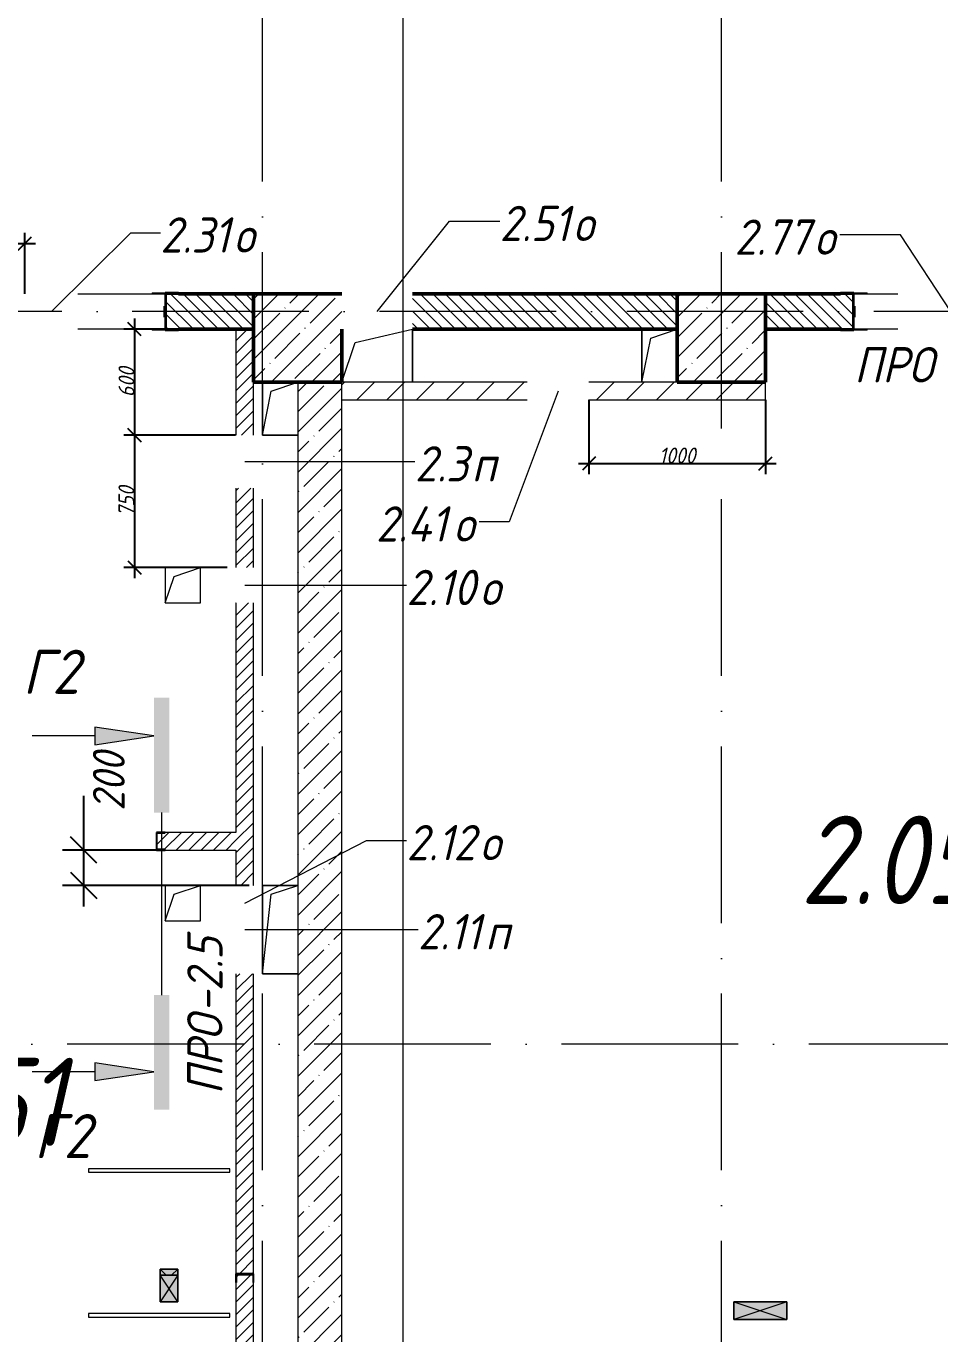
# Model space of a CAD drawing. Header units: millimetres. Extents: x -537608 to 253996, y -217170 to 186033.
# Drawn here: x -171536 to -166360, y -56547 to -49141 of the extents above; entities that cross this region are included whole.
import ezdxf

# ---------------------------------------------------------------- set-up
doc = ezdxf.new("R2010")
doc.units = ezdxf.units.MM
doc.linetypes.add('200_ШТРИХ_ш1п0_6_', pattern=[160, 100, -60])
doc.linetypes.add('50_200_ШТРИХ_1Т_ш5_п1_п1_', pattern=[1400, 1000, -200, 0, -200])
for name, color, linetype, lineweight in [('A-____-____-DIMS', 7, 'Continuous', 9), ('A-____-NOTE-TEXT', 7, 'Continuous', 9), ('A-____-NOTE-TEXT-1', 7, 'Continuous', 5), ('A-DETL-GENF-OTLN', 7, 'Continuous', 9), ('A-FLOR-____-OTLN', 7, 'Continuous', 9), ('A-GENM-____-IDEN', 7, 'Continuous', 9), ('A-GENM-____-MCUT', 7, 'Continuous', 25), ('A-GENM-____-OTLN', 7, 'Continuous', 9), ('A-GENM-____-OTLN-1', 7, 'Continuous', 25), ('A-GLAZ-____-IDEN', 7, 'Continuous', 9), ('A-GLAZ-____-OTLN', 7, 'Continuous', 9), ('A-WALL-____-MCUT-1', 7, 'Continuous', 9), ('A-WALL-____-MCUT-2', 7, 'Continuous', 50), ('A-WALL-____-PATT-1', 7, 'Continuous', 9), ('A-WALL-FNSH-MCUT-1', 7, 'Continuous', 9), ('I-WALL-____-OTLN', 7, 'Continuous', 9), ('S-COLS-____-MCUT', 7, 'Continuous', 50), ('S-COLS-____-OTLN', 7, 'Continuous', 9), ('S-GRID-____-OTLN-1', 7, '50_200_ШТРИХ_1Т_ш5_п1_п1_', 9), ('Марки помещений', 7, 'Continuous', 9)]:
    doc.layers.add(name, color=color, linetype=linetype, lineweight=lineweight)
for name, color, linetype, lineweight, true_color in [('A-DETL-GENF-OTLN-4', 9, '200_ШТРИХ_ш1п0_6_', 9, 0x808080), ('A-DETL-GENF-OTLN-5', 7, 'Continuous', 5, 0xc0c0c0), ('G-____-____-SYMB-1', 9, 'Continuous', 9, 0x808080)]:
    doc.layers.add(name, color=color, linetype=linetype, lineweight=lineweight, true_color=true_color)
doc.styles.add('ISOCPEUR_I', font='isocpeui.ttf', dxfattribs={"height": 300})
doc.styles.add('ISOCPEUR_I_10', font='isocpeui.ttf', dxfattribs={"width": 0.9, "height": 180})
doc.styles.add('ISOCPEUR_I_3', font='isocpeui.ttf', dxfattribs={"width": 0.85, "height": 2.2})
doc.styles.add('ISOCPEUR_I_7', font='isocpeui.ttf', dxfattribs={"width": 0.9, "height": 90})
doc.styles.add('ISOCPEUR_I_9', font='isocpeui.ttf', dxfattribs={"width": 0.9, "height": 250})
doc.dimstyles.new('ISO-1_8_0_9К_СРЕДНИЙ_Кладочные_2', dxfattribs={"dimscale": 304.8, "dimtxt": 89.638306, "dimasz": 0.246063, "dimexe": 0.19685, "dimexo": 0, "dimgap": 0, "dimtad": 1, "dimdec": 3, "dimrnd": 0.001, "dimdsep": 46, "dimtxsty": 'ISOCPEUR_I_7', "dimblk1": 'OBLIQUE', "dimblk2": 'OBLIQUE', "dimsah": 1, "dimcen": 0.09, "dimdle": 0.19685, "dimazin": 0, "dimtfac": 1, "dimtdec": 4, "dimtix": 1, "dimtmove": 1, "dimatfit": 3, "dimfxl": 1, "dimtvp": 1, "dimtolj": 1, "dimtzin": 0, "dimarcsym": 2})
doc.dimstyles.new('ISO-1_8_0_9К_СРЕДНИЙ_Кладочные_3', dxfattribs={"dimscale": 304.8, "dimtxt": 179.276612, "dimasz": 0.492126, "dimexe": 0.393701, "dimexo": 0, "dimgap": 0, "dimtad": 1, "dimdec": 3, "dimrnd": 0.001, "dimdsep": 46, "dimtxsty": 'ISOCPEUR_I_10', "dimblk1": 'OBLIQUE', "dimblk2": 'OBLIQUE', "dimsah": 1, "dimcen": 0.09, "dimdle": 0.393701, "dimazin": 0, "dimtfac": 1, "dimtdec": 4, "dimtix": 1, "dimtmove": 0, "dimatfit": 3, "dimfxl": 1, "dimtvp": 1, "dimtolj": 1, "dimtzin": 0, "dimarcsym": 2})
pattern_1 = [(135, (-184647.673, -56738.29), (-35.35534, -35.35534), [])]
pattern_2 = [(45, (-184647.673, -56738.29), (-35.35534, 35.35534), [])]

# ---------------------------------------------------------------- blocks, each defined once
blk = doc.blocks.new('BSC_Колонна _Прямоугольная - 500х500-V63-АР1_План отверстий 2 этажа в осях 1-64_А-ГГ')
at = {"layer": 'S-COLS-____-OTLN'}
h = blk.add_hatch(dxfattribs=at)
h.set_pattern_fill('FP_92', color=256, style=0, pattern_type=2)
h.set_pattern_definition([(45, (-14650, -5831.04), (-114.0493, 114.0493), []), (45, (-14535.95, -5831.04), (-114.0493, 114.0493), [201.612, -40.322, 3.353, -36.97])])
h.paths.add_polyline_path([(-250, -250), (250, -250), (250, 250), (-250, 250), (-250, 50)], flags=0)
at = {"layer": 'S-COLS-____-MCUT'}
for p, q in [((250, 250), (-250, 250)), ((-250, 250), (-250, -250)), ((250, -250), (250, 50)), ((-250, -250), (250, -250))]:
    blk.add_line(p, q, dxfattribs=at)
blk = doc.blocks.new('BSC_Колонна _Прямоугольная - 500х500-V129-АР1_План отверстий 2 этажа в осях 1-64_А-ГГ')
at = {"layer": 'S-COLS-____-OTLN'}
h = blk.add_hatch(dxfattribs=at)
h.set_pattern_fill('FP_159', color=256, style=0, pattern_type=2)
h.set_pattern_definition([(45, (-17050, -5831.04), (-114.0493, 114.0493), []), (45, (-16935.95, -5831.04), (-114.0493, 114.0493), [201.612, -40.322, 3.353, -36.97])])
h.paths.add_polyline_path([(-250, -250), (250, -250), (250, 250), (-250, 250)], flags=0)
at = {"layer": 'S-COLS-____-MCUT'}
for p, q in [((250, 250), (-250, 250)), ((-250, 250), (-250, -250)), ((250, -250), (250, 250)), ((-250, -250), (250, -250))]:
    blk.add_line(p, q, dxfattribs=at)
blk = doc.blocks.new('154_Стойка_СКБ_Уголок - СМ-2180_200-28268025-АР1_План отверстий 2 этажа в осях 1-64_А-ГГ')
at = {"layer": 'A-GENM-____-MCUT'}
for p, q in [((125, 156), (125, 81)), ((200, 156), (125, 156)), ((131, 81), (131, 150)), ((131, 150), (200, 150)), ((200, 150), (200, 156)), ((125, 81), (131, 81)), ((131, 19), (125, 19)), ((125, 19), (125, -56)), ((131, -50), (131, 19)), ((125, -56), (200, -56)), ((200, -50), (131, -50)), ((200, -56), (200, -50))]:
    blk.add_line(p, q, dxfattribs=at)
blk = doc.blocks.new('Стойка_Влож_Уголок_Опорный - Уголок-28213941-АР1_План отверстий 2 этажа в осях 1-64_А-ГГ')
at = {"layer": 'A-GENM-____-OTLN'}
for p, q in [((-212, -6), (-212, 0)), ((0, 0), (0, -6)), ((-212, -75), (-212, -6)), ((-212, -6), (-206, -6)), ((-6, -6), (0, -6)), ((0, -6), (0, -75)), ((-212, -75), (-206, -75)), ((-6, -75), (0, -75))]:
    blk.add_line(p, q, dxfattribs=at)
blk = doc.blocks.new('154_Фахверк_СКБ_Швеллер - Тип_100_3960-28331862-АР1_План отверстий 2 этажа в осях 1-64_А-ГГ')
at = {"layer": 'A-GENM-____-MCUT'}
for p, q in [((175, 50), (125, 50)), ((125, 50), (125, -50)), ((128, 47), (175, 47)), ((128, -47), (128, 47)), ((175, 47), (175, 50)), ((125, -50), (175, -50)), ((175, -47), (128, -47)), ((175, -50), (175, -47))]:
    blk.add_line(p, q, dxfattribs=at)
blk = doc.blocks.new('AR_Отверстие прямоугольное _в плите_ - AR_Отверстие прямоугольное _в плите_-30459207-АР1_План отверстий 2 этажа в осях 1-64_А-ГГ')
at = {"layer": 'A-GENM-____-OTLN'}
for p, q in [((100, 100), (-100, 100)), ((-100, 100), (-100, -100)), ((-50, 50), (100, 100)), ((100, -100), (100, 100)), ((-100, -100), (-50, 50)), ((-100, -100), (100, -100))]:
    blk.add_line(p, q, dxfattribs=at)
blk = doc.blocks.new('AR_Отверстие прямоугольное _в плите_ - AR_Отверстие прямоугольное _в плите_-V152-АР1_План отверстий 2 этажа в осях 1-64_А-ГГ')
at = {"layer": 'A-GENM-____-OTLN'}
for p, q in [((100, 250), (-100, 250)), ((-100, 250), (-100, -250)), ((-50, 200), (100, 250)), ((-100, -250), (-50, 200)), ((-100, -250), (100, -250))]:
    blk.add_line(p, q, dxfattribs=at)
blk = doc.blocks.new('AR_Отверстие прямоугольное _в плите_ - AR_Отверстие прямоугольное _в плите_-30512088-АР1_План отверстий 2 этажа в осях 1-64_А-ГГ')
at = {"layer": 'A-GENM-____-OTLN'}
for p, q in [((-100, 150), (-100, -150)), ((-50, 100), (100, 150)), ((-100, -150), (-50, 100)), ((-100, -150), (100, -150))]:
    blk.add_line(p, q, dxfattribs=at)
blk = doc.blocks.new('AR_Отверстие прямоугольное _в плите_ - AR_Отверстие прямоугольное _в плите_-V181-АР1_План отверстий 2 этажа в осях 1-64_А-ГГ')
at = {"layer": 'A-GENM-____-OTLN'}
for p, q in [((-125, 75), (200, 150)), ((200, -150), (200, 150)), ((-200, -150), (-125, 75))]:
    blk.add_line(p, q, dxfattribs=at)
blk = doc.blocks.new('AR_Отверстие прямоугольное _в плите_ - AR_Отверстие прямоугольное _в плите_-V178-АР1_План отверстий 2 этажа в осях 1-64_А-ГГ')
at = {"layer": 'A-GENM-____-OTLN'}
for p, q in [((-100, 150), (-100, -150)), ((-50, 100), (100, 150)), ((-100, -150), (-50, 100))]:
    blk.add_line(p, q, dxfattribs=at)
blk = doc.blocks.new('AR_Отверстие прямоугольное _в стене__БезПР - AR_Отверстие прямоугольное _в стене__БезПР-36788821-АР1_План отверстий 2 этажа в осях 1-64_А-ГГ')
at = {"layer": 'A-GLAZ-____-OTLN'}
blk.add_hatch(color=256, dxfattribs=at).paths.add_polyline_path([(-15, -50), (-15, 50), (-50, 50), (-50, -50)], flags=0)
at = {"layer": 'A-DETL-GENF-OTLN'}
for p, q in [((-50, -50), (-50, 50)), ((-50, 50), (-15, 50)), ((-50, 50), (-15, 15)), ((-15, 50), (-50, 50)), ((-50, 50), (-50, -50)), ((-15, -15), (-50, -50)), ((-15, -50), (-50, -50)), ((-50, -50), (-15, -50))]:
    blk.add_line(p, q, dxfattribs=at)
blk = doc.blocks.new('AR_Отверстие прямоугольное _в стене__БезПР - AR_Отверстие прямоугольное _в стене__БезПР-36788904-АР1_План отверстий 2 этажа в осях 1-64_А-ГГ')
at = {"layer": 'A-GLAZ-____-OTLN'}
blk.add_hatch(color=256, dxfattribs=at).paths.add_polyline_path([(150, -50), (150, 50), (-150, 50), (-150, -50)], flags=0)
at = {"layer": 'A-DETL-GENF-OTLN'}
for p, q in [((-150, -50), (-150, 50)), ((-150, 50), (150, 50)), ((150, 50), (-150, -50)), ((-150, 50), (150, -50)), ((150, 50), (-150, 50)), ((-150, 50), (-150, -50)), ((150, 50), (150, -50)), ((150, -50), (150, 50)), ((150, -50), (-150, -50)), ((-150, -50), (150, -50))]:
    blk.add_line(p, q, dxfattribs=at)
at = {"layer": 'A-GLAZ-____-OTLN'}
blk.add_line((150, 50), (-150, 50), dxfattribs=at)
blk = doc.blocks.new('AR_Отверстие прямоугольное _в стене__БезПР - AR_Отверстие прямоугольное _в стене__БезПР-36789562-АР1_План отверстий 2 этажа в осях 1-64_А-ГГ')
at = {"layer": 'A-GLAZ-____-OTLN'}
blk.add_hatch(color=256, dxfattribs=at).paths.add_polyline_path([(75, -50), (75, 50), (-75, 50), (-75, -50)], flags=0)
at = {"layer": 'A-DETL-GENF-OTLN'}
for p, q in [((-75, -50), (-75, 50)), ((-75, 50), (75, 50)), ((75, 50), (-75, -50)), ((-75, 50), (75, -50)), ((75, 50), (-75, 50)), ((-75, 50), (-75, -50)), ((75, 50), (75, -50)), ((75, -50), (75, 50)), ((75, -50), (-75, -50)), ((-75, -50), (75, -50))]:
    blk.add_line(p, q, dxfattribs=at)
blk = doc.blocks.new('DET_L_Имитация разреза_ISO2-5 - Влево-29864020-АР1_План отверстий 2 этажа в осях 1-64_А-ГГ')
at = {"layer": 'A-DETL-GENF-OTLN-5'}
blk.add_line((143.1, 0), (1176.9, 0), dxfattribs=at)
blk = doc.blocks.new('_Oblique')
at = {"color": 0, "linetype": 'ByBlock', "lineweight": -2}
blk.add_line((-0.5, -0.5), (0.5, 0.5), dxfattribs=at)
blk = doc.blocks.new('*D2380')
at = {"layer": 'A-____-____-DIMS', "color": 0, "lineweight": -2, "transparency": 16777216}
for p, q in [((-170922.3, -50797.2), (-170922.3, -51517.2)), ((-170347.7, -50857.2), (-170982.3, -50857.2)), ((-170350.7, -51457.2), (-170982.3, -51457.2))]:
    blk.add_line(p, q, dxfattribs=at)
at = {"layer": 'Defpoints', "color": 0, "transparency": 16777216}
for p in [(-170347.7, -50857.2), (-170922.3, -51457.2), (-170350.7, -51457.2)]:
    blk.add_point(p, dxfattribs=at)
at = {"layer": 'A-____-____-DIMS', "color": 0, "lineweight": -2, "transparency": 16777216, "xscale": 75, "yscale": 75, "zscale": 75}
for p, rotation in [((-170922.3, -50857.2), 90), ((-170922.3, -51457.2), 270)]:
    blk.add_blockref('_Oblique', p, dxfattribs=dict(at, rotation=rotation))
at = {"layer": 'A-____-____-DIMS', "color": 0, "transparency": 16777216, "insert": (-170967.3, -51157.2), "char_height": 90, "width": 409.578, "attachment_point": 5, "rotation": 90, "style": 'ISOCPEUR_I_7'}
blk.add_mtext('\\A1;600', dxfattribs=at)
blk = doc.blocks.new('*D2381')
at = {"layer": 'A-____-____-DIMS', "color": 0, "lineweight": -2, "transparency": 16777216}
for p, q in [((-170922.3, -51397.2), (-170922.3, -52267.2)), ((-170350.7, -51457.2), (-170982.3, -51457.2)), ((-170397.7, -52207.2), (-170982.3, -52207.2))]:
    blk.add_line(p, q, dxfattribs=at)
at = {"layer": 'Defpoints', "color": 0, "transparency": 16777216}
for p in [(-170350.7, -51457.2), (-170922.3, -52207.2), (-170397.7, -52207.2)]:
    blk.add_point(p, dxfattribs=at)
at = {"layer": 'A-____-____-DIMS', "color": 0, "lineweight": -2, "transparency": 16777216, "xscale": 75, "yscale": 75, "zscale": 75}
for p, rotation in [((-170922.3, -51457.2), 90), ((-170922.3, -52207.2), 270)]:
    blk.add_blockref('_Oblique', p, dxfattribs=dict(at, rotation=rotation))
at = {"layer": 'A-____-____-DIMS', "color": 0, "transparency": 16777216, "insert": (-170967.9, -51832.2), "char_height": 90, "width": 409.578, "attachment_point": 5, "rotation": 90, "style": 'ISOCPEUR_I_7'}
blk.add_mtext('\\A1;750', dxfattribs=at)
blk = doc.blocks.new('*D2386')
at = {"layer": 'A-____-____-DIMS', "color": 0, "lineweight": -2, "transparency": 16777216}
for p, q in [((-171209.5, -53807.2), (-171209.5, -53500.4)), ((-170797.7, -53807.2), (-171329.5, -53807.2)), ((-171209.5, -54127.2), (-171209.5, -53807.2)), ((-170273, -54007.2), (-171329.5, -54007.2))]:
    blk.add_line(p, q, dxfattribs=at)
at = {"layer": 'Defpoints', "color": 0, "transparency": 16777216}
for p in [(-171209.5, -53807.2), (-170797.7, -53807.2), (-170273, -54007.2)]:
    blk.add_point(p, dxfattribs=at)
at = {"layer": 'A-____-____-DIMS', "color": 0, "lineweight": -2, "transparency": 16777216, "xscale": 150, "yscale": 150, "zscale": 150}
for p, rotation in [((-171209.5, -53807.2), 90), ((-171209.5, -54007.2), 270)]:
    blk.add_blockref('_Oblique', p, dxfattribs=dict(at, rotation=rotation))
at = {"layer": 'A-____-____-DIMS', "color": 0, "transparency": 16777216, "insert": (-171157.4, -53585.2), "char_height": 180, "width": 409.578, "attachment_point": 1, "rotation": 90, "line_spacing_factor": 1.149209, "style": 'ISOCPEUR_I_10'}
blk.add_mtext('\\A1;200', dxfattribs=at)
blk = doc.blocks.new('*D2450')
at = {"layer": 'A-____-____-DIMS', "color": 0, "lineweight": -2, "transparency": 16777216}
for p, q in [((-168347.7, -51257.2), (-168347.7, -51677.5)), ((-167347.7, -51257.2), (-167347.7, -51677.5)), ((-168407.7, -51617.5), (-167287.7, -51617.5))]:
    blk.add_line(p, q, dxfattribs=at)
at = {"layer": 'Defpoints', "color": 0, "transparency": 16777216}
for p in [(-168347.7, -51257.2), (-167347.7, -51257.2), (-167347.7, -51617.5)]:
    blk.add_point(p, dxfattribs=at)
at = {"layer": 'A-____-____-DIMS', "color": 0, "lineweight": -2, "transparency": 16777216, "xscale": 75, "yscale": 75, "zscale": 75, "rotation": 180}
blk.add_blockref('_Oblique', (-168347.7, -51617.5), dxfattribs=at)
at = {"layer": 'A-____-____-DIMS', "color": 0, "lineweight": -2, "transparency": 16777216, "xscale": 75, "yscale": 75, "zscale": 75}
blk.add_blockref('_Oblique', (-167347.7, -51617.5), dxfattribs=at)
at = {"layer": 'A-____-____-DIMS', "color": 0, "transparency": 16777216, "insert": (-167847.7, -51572.5), "char_height": 90, "width": 504.733, "attachment_point": 5, "style": 'ISOCPEUR_I_7'}
blk.add_mtext('\\A1;1000', dxfattribs=at)
blk = doc.blocks.new('*D2452')
at = {"layer": 'A-____-____-DIMS', "color": 0, "lineweight": -2, "transparency": 16777216}
for p, q in [((-173507.7, -50651.2), (-173507.7, -50311.2)), ((-171542.7, -50657.2), (-171542.7, -50311.2)), ((-173567.7, -50371.2), (-171482.7, -50371.2))]:
    blk.add_line(p, q, dxfattribs=at)
at = {"layer": 'Defpoints', "color": 0, "transparency": 16777216}
for p in [(-171542.7, -50371.2), (-173507.7, -50651.2), (-171542.7, -50657.2)]:
    blk.add_point(p, dxfattribs=at)
at = {"layer": 'A-____-____-DIMS', "color": 0, "lineweight": -2, "transparency": 16777216, "xscale": 75, "yscale": 75, "zscale": 75, "rotation": 180}
blk.add_blockref('_Oblique', (-173507.7, -50371.2), dxfattribs=at)
at = {"layer": 'A-____-____-DIMS', "color": 0, "lineweight": -2, "transparency": 16777216, "xscale": 75, "yscale": 75, "zscale": 75}
blk.add_blockref('_Oblique', (-171542.7, -50371.2), dxfattribs=at)
at = {"layer": 'A-____-____-DIMS', "color": 0, "transparency": 16777216, "insert": (-172525.2, -50326.2), "char_height": 90, "width": 504.733, "attachment_point": 5, "style": 'ISOCPEUR_I_7'}
blk.add_mtext('\\A1;1965', dxfattribs=at)

msp = doc.modelspace()

# ---------------------------------------------------------------- hatches: boundary and pattern name
at = {"layer": 'A-____-NOTE-TEXT-1'}
for points in [[(-170725.3793, -53594.4682), (-170725.3793, -52944.4682), (-170812.1158, -52944.4682), (-170812.1158, -53594.4682)], [(-171145.7573, -53210.3162), (-170812.1158, -53160.3162), (-171145.7573, -53110.3162)], [(-170725.3793, -55278.2809), (-170725.3793, -54628.2809), (-170812.1158, -54628.2809), (-170812.1158, -55278.2809)], [(-171145.7573, -55112.4328), (-170812.1158, -55062.4328), (-171145.7573, -55012.4328)]]:
    msp.add_hatch(color=256, dxfattribs=at).paths.add_polyline_path(points, flags=0)
at = {"layer": 'A-WALL-____-PATT-1'}
h = msp.add_hatch(dxfattribs=at)
h.set_pattern_fill('FP_6', color=256, style=0, pattern_type=2)
h.set_pattern_definition(pattern_1)
h.paths.add_polyline_path([(-170247.6725, -50857.2474), (-170247.6725, -50657.2474), (-170741.6725, -50657.2474), (-170741.6725, -50726.2474), (-170747.6725, -50726.2474), (-170747.6725, -50788.2474), (-170741.6725, -50788.2474), (-170741.6725, -50857.2474), (-170521.6478, -50857.2474)], flags=0)
h.paths.add_polyline_path([(-172572.6725, -50857.2474), (-171903.6725, -50857.2474), (-171903.6725, -50788.2474), (-171897.6725, -50788.2474), (-171897.6725, -50726.2474), (-171903.6725, -50726.2474), (-171903.6725, -50657.2474), (-172641.6725, -50657.2474), (-172641.6725, -50726.2474), (-172647.6725, -50726.2474), (-172647.6725, -50788.2474), (-172641.6725, -50788.2474), (-172641.6725, -50857.2474)], flags=0)
h.paths.add_polyline_path([(-173747.6725, -50857.2474), (-173653.6725, -50857.2474), (-173653.6725, -50788.2474), (-173647.6725, -50788.2474), (-173647.6725, -50726.2474), (-173653.6725, -50726.2474), (-173653.6725, -50657.2474), (-173747.6725, -50657.2474), (-173747.6725, -50842.4168)], flags=0)
h = msp.add_hatch(dxfattribs=at)
h.set_pattern_fill('FP_6', color=256, style=0, pattern_type=2)
h.set_pattern_definition(pattern_1)
h.paths.add_polyline_path([(-167847.6725, -50857.2474), (-167847.6725, -50657.2474), (-169347.6725, -50657.2474), (-169347.6725, -50857.2474), (-168754.1835, -50857.2474)], flags=0)
h = msp.add_hatch(dxfattribs=at)
h.set_pattern_fill('FP_6', color=256, style=0, pattern_type=2)
h.set_pattern_definition(pattern_1)
h.paths.add_polyline_path([(-164847.6725, -50857.2474), (-164847.6725, -50657.2474), (-165691.6725, -50657.2474), (-165691.6725, -50726.2474), (-165697.6725, -50726.2474), (-165697.6725, -50788.2474), (-165691.6725, -50788.2474), (-165691.6725, -50857.2474), (-165219.2549, -50857.2474)], flags=0)
h.paths.add_polyline_path([(-166853.6725, -50857.2474), (-166853.6725, -50788.2474), (-166847.6725, -50788.2474), (-166847.6725, -50726.2474), (-166853.6725, -50726.2474), (-166853.6725, -50657.2474), (-167347.6725, -50657.2474), (-167347.6725, -50857.2474), (-166922.6725, -50857.2474)], flags=0)
h = msp.add_hatch(dxfattribs=at)
h.set_pattern_fill('FP_5', color=256, style=0, pattern_type=2)
h.set_pattern_definition(pattern_2)
h.paths.add_polyline_path([(-170347.6725, -58407.2474), (-170247.6725, -58407.2474), (-170247.6725, -56257.2474), (-170250.6725, -56257.2474), (-170250.6725, -56210.2474), (-170344.6725, -56210.2474), (-170344.6725, -56257.2474), (-170347.6725, -56257.2474), (-170347.6725, -58157.2474)], flags=0)
h.paths.add_polyline_path([(-170247.6725, -56207.2474), (-170247.6725, -54507.2474), (-170347.6725, -54507.2474), (-170347.6725, -56207.2474), (-170250.6725, -56207.2474)], flags=0)
h.paths.add_polyline_path([(-170247.6725, -54007.2474), (-170247.6725, -52407.2474), (-170347.6725, -52407.2474), (-170347.6725, -54007.2474), (-170343.3247, -54007.2474)], flags=0)
h.paths.add_polyline_path([(-170293.4352, -52207.2474), (-170247.6725, -52207.2474), (-170247.6725, -51757.2474), (-170347.6725, -51757.2474), (-170347.6725, -52207.2474), (-170295.0409, -52207.2474)], flags=0)
h.paths.add_polyline_path([(-170247.6725, -51457.2474), (-170247.6725, -50857.2474), (-170347.6725, -50857.2474), (-170347.6725, -51457.2474), (-170268.0115, -51457.2474)], flags=0)
h = msp.add_hatch(dxfattribs=at)
h.set_pattern_fill('FP_25', color=256, style=0, pattern_type=2)
h.set_pattern_definition([(45, (-184647.67, -56738.29), (-114.0493, 114.0493), []), (45, (-184533.62, -56738.29), (-114.0493, 114.0493), [201.612, -40.322, 3.353, -36.97])])
h.paths.add_polyline_path([(-169997.6725, -58157.2474), (-169747.6725, -58157.2474), (-169747.6725, -51157.2474), (-169997.6725, -51157.2474), (-169997.6725, -57722.3688)], flags=0)
h = msp.add_hatch(dxfattribs=at)
h.set_pattern_fill('FP_4', color=256, style=0, pattern_type=2)
h.set_pattern_definition([(45, (-184647.67, -56738.29), (-84.8528, 84.8528), [])])
h.paths.add_polyline_path([(-167847.6725, -51257.2474), (-167347.6725, -51257.2474), (-167347.6725, -51157.2474), (-168347.6725, -51157.2474), (-168347.6725, -51257.2474)], flags=0)
h.paths.add_polyline_path([(-169747.6725, -51257.2474), (-168697.6725, -51257.2474), (-168697.6725, -51157.2474), (-169747.6725, -51157.2474)], flags=0)
h = msp.add_hatch(dxfattribs=at)
h.set_pattern_fill('FP_5', color=256, style=0, pattern_type=2)
h.set_pattern_definition(pattern_2)
h.paths.add_polyline_path([(-170347.6725, -53807.2474), (-170347.6725, -53707.2474), (-170747.6725, -53707.2474), (-170747.6725, -53710.2474), (-170794.6725, -53710.2474), (-170794.6725, -53804.2474), (-170747.6725, -53804.2474), (-170747.6725, -53807.2474), (-170521.6478, -53807.2474)], flags=0)

# ---------------------------------------------------------------- linework, layer by layer
at = {"layer": 'A-____-NOTE-TEXT'}
for p, q in [((-171145.7573, -53160.3162), (-171502.0073, -53160.3162)), ((-170812.1158, -53160.3162), (-171145.7573, -53110.3162)), ((-171145.7573, -53110.3162), (-171145.7573, -53210.3162)), ((-171145.7573, -53210.3162), (-170812.1158, -53160.3162)), ((-171145.7573, -55012.4328), (-171145.7573, -55112.4328)), ((-170812.1158, -55062.4328), (-171145.7573, -55012.4328)), ((-171145.7573, -55062.4328), (-171502.0073, -55062.4328)), ((-171145.7573, -55112.4328), (-170812.1158, -55062.4328))]:
    msp.add_line(p, q, dxfattribs=at)
at = {"layer": 'A-FLOR-____-OTLN'}
for p, q in [((-169347.6725, -50857.2474), (-169347.6725, -51157.2474)), ((-168047.6725, -51157.2474), (-168047.6725, -50857.2474)), ((-170197.6725, -51457.2474), (-170197.6725, -51157.2474)), ((-169997.6725, -51457.2474), (-170197.6725, -51457.2474)), ((-170197.6725, -54007.2474), (-169997.6725, -54007.2474)), ((-170197.6725, -54507.2474), (-170197.6725, -54007.2474)), ((-169997.6725, -54507.2474), (-170197.6725, -54507.2474))]:
    msp.add_line(p, q, dxfattribs=at)
at = {"layer": 'A-GLAZ-____-IDEN'}
for p, q in [((-169547.6725, -50757.2474), (-169137.1063, -50245.7166)), ((-169137.1063, -50245.7166), (-168853.3362, -50245.7166)), ((-171392.6725, -50757.2474), (-170943.4958, -50310.9813)), ((-170943.4958, -50310.9813), (-170775.5573, -50310.9813)), ((-166582.3678, -50323.2765), (-166927.4875, -50323.2765)), ((-166297.6725, -50757.2474), (-166582.3678, -50323.2765)), ((-168522.6725, -51207.2474), (-168800.3818, -51947.7821)), ((-170297.6725, -51607.2474), (-169333.3598, -51607.2474)), ((-168800.3818, -51947.7821), (-168970.1031, -51947.7821)), ((-170297.6725, -52307.2474), (-169381.0598, -52307.2474)), ((-170297.6725, -54107.2474), (-169608.3196, -53752.7801)), ((-169608.3196, -53752.7801), (-169381.0598, -53752.7801)), ((-170297.6725, -54257.2474), (-169315.8098, -54257.2474))]:
    msp.add_line(p, q, dxfattribs=at)
at = {"layer": 'A-WALL-____-MCUT-1'}
for p, q in [((-169997.6725, -51157.2474), (-169997.6725, -58157.2474)), ((-169747.6725, -58157.2474), (-169747.6725, -51157.2474))]:
    msp.add_line(p, q, dxfattribs=at)
at = {"layer": 'A-WALL-____-MCUT-2'}
for p, q in [((-170247.6725, -50657.2474), (-170672.6725, -50657.2474)), ((-167847.6725, -50657.2474), (-169347.6725, -50657.2474)), ((-166922.6725, -50657.2474), (-167347.6725, -50657.2474)), ((-170747.6725, -50726.2474), (-170747.6725, -50788.2474)), ((-166847.6725, -50788.2474), (-166847.6725, -50726.2474)), ((-170672.6725, -50857.2474), (-170247.6725, -50857.2474)), ((-169347.6725, -50857.2474), (-167847.6725, -50857.2474)), ((-167347.6725, -50857.2474), (-166922.6725, -50857.2474))]:
    msp.add_line(p, q, dxfattribs=at)
at = {"layer": 'A-WALL-FNSH-MCUT-1'}
for p, q in [((-170347.6725, -50857.2474), (-170347.6725, -51457.2474)), ((-170247.6725, -51457.2474), (-170247.6725, -51157.2474)), ((-168697.6725, -51157.2474), (-169747.6725, -51157.2474)), ((-167847.6725, -51157.2474), (-168347.6725, -51157.2474)), ((-167347.6725, -51257.2474), (-167347.6725, -51157.2474)), ((-169747.6725, -51257.2474), (-168697.6725, -51257.2474)), ((-168347.6725, -51257.2474), (-167347.6725, -51257.2474)), ((-170347.6725, -51757.2474), (-170347.6725, -52207.2474)), ((-170247.6725, -52207.2474), (-170247.6725, -51757.2474)), ((-170347.6725, -52407.2474), (-170347.6725, -53707.2474)), ((-170247.6725, -54007.2474), (-170247.6725, -52407.2474)), ((-170347.6725, -53707.2474), (-170747.6725, -53707.2474)), ((-170747.6725, -53807.2474), (-170347.6725, -53807.2474)), ((-170347.6725, -53807.2474), (-170347.6725, -54007.2474)), ((-170347.6725, -54507.2474), (-170347.6725, -56207.2474)), ((-170247.6725, -56207.2474), (-170247.6725, -54507.2474)), ((-170382.6725, -55612.2474), (-171182.6725, -55612.2474)), ((-171182.6725, -55612.2474), (-171182.6725, -55632.2474)), ((-170382.6725, -55632.2474), (-170382.6725, -55612.2474)), ((-171182.6725, -55632.2474), (-170382.6725, -55632.2474)), ((-170347.6725, -56257.2474), (-170347.6725, -58407.2474)), ((-170247.6725, -58157.2474), (-170247.6725, -56257.2474)), ((-170382.6725, -56432.2474), (-171182.6725, -56432.2474)), ((-171182.6725, -56432.2474), (-171182.6725, -56452.2474)), ((-170382.6725, -56452.2474), (-170382.6725, -56432.2474)), ((-171182.6725, -56452.2474), (-170382.6725, -56452.2474))]:
    msp.add_line(p, q, dxfattribs=at)
at = {"layer": 'G-____-____-SYMB-1'}
msp.add_line((-169401.4015, -6691.3297), (-169401.4015, -61447.5727), dxfattribs=at)
at = {"layer": 'I-WALL-____-OTLN'}
for p, q in [((-171242.6725, -50657.2474), (-170747.6725, -50657.2474)), ((-166847.6725, -50657.2474), (-166597.6725, -50657.2474)), ((-170747.6725, -50857.2474), (-171242.6725, -50857.2474)), ((-166597.6725, -50857.2474), (-166847.6725, -50857.2474))]:
    msp.add_line(p, q, dxfattribs=at)
at = {"layer": 'S-GRID-____-OTLN-1'}
for p, q in [((-170197.6725, -61220.8957), (-170197.6725, -6857.3298)), ((-167597.6725, -61220.8957), (-167597.6725, -6857.3298)), ((-94328.8852, -50757.2474), (-189316.4427, -50757.2474)), ((-80697.0554, -54907.2474), (-189316.4427, -54907.2474))]:
    msp.add_line(p, q, dxfattribs=at)

# ---------------------------------------------------------------- block references
at = {"layer": 'A-DETL-GENF-OTLN-4', "rotation": 270.0000000000005}
msp.add_blockref('DET_L_Имитация разреза_ISO2-5 - Влево-29864020-АР1_План отверстий 2 этажа в осях 1-64_А-ГГ', (-170768.7475, -53451.3745), dxfattribs=at)
at = {"layer": 'A-GENM-____-OTLN'}
for p, rotation in [((-170747.6725, -50863.2474), 269.9999999999995), ((-166847.6725, -50651.2474), 89.99999999999955)]:
    msp.add_blockref('Стойка_Влож_Уголок_Опорный - Уголок-28213941-АР1_План отверстий 2 этажа в осях 1-64_А-ГГ', p, dxfattribs=dict(at, rotation=rotation))
for name, p in [('AR_Отверстие прямоугольное _в плите_ - AR_Отверстие прямоугольное _в плите_-V181-АР1_План отверстий 2 этажа в осях 1-64_А-ГГ', (-169547.6725, -51007.2474)), ('AR_Отверстие прямоугольное _в плите_ - AR_Отверстие прямоугольное _в плите_-V178-АР1_План отверстий 2 этажа в осях 1-64_А-ГГ', (-167947.6725, -51007.2474)), ('AR_Отверстие прямоугольное _в плите_ - AR_Отверстие прямоугольное _в плите_-30512088-АР1_План отверстий 2 этажа в осях 1-64_А-ГГ', (-170097.6725, -51307.2474)), ('AR_Отверстие прямоугольное _в плите_ - AR_Отверстие прямоугольное _в плите_-30459207-АР1_План отверстий 2 этажа в осях 1-64_А-ГГ', (-170647.6725, -52307.2474)), ('AR_Отверстие прямоугольное _в плите_ - AR_Отверстие прямоугольное _в плите_-30459207-АР1_План отверстий 2 этажа в осях 1-64_А-ГГ', (-170647.6725, -54107.2474)), ('AR_Отверстие прямоугольное _в плите_ - AR_Отверстие прямоугольное _в плите_-V152-АР1_План отверстий 2 этажа в осях 1-64_А-ГГ', (-170097.6725, -54257.2474))]:
    msp.add_blockref(name, p, dxfattribs=at)
at = {"layer": 'A-GENM-____-OTLN-1'}
for name, p in [('154_Стойка_СКБ_Уголок - СМ-2180_200-28268025-АР1_План отверстий 2 этажа в осях 1-64_А-ГГ', (-170872.6725, -50807.2474)), ('154_Фахверк_СКБ_Швеллер - Тип_100_3960-28331862-АР1_План отверстий 2 этажа в осях 1-64_А-ГГ', (-170922.6725, -53757.2474))]:
    msp.add_blockref(name, p, dxfattribs=at)
for name, p, rotation in [('154_Стойка_СКБ_Уголок - СМ-2180_200-28268025-АР1_План отверстий 2 этажа в осях 1-64_А-ГГ', (-166722.6725, -50707.2474), 180), ('154_Фахверк_СКБ_Швеллер - Тип_100_3960-28331862-АР1_План отверстий 2 этажа в осях 1-64_А-ГГ', (-170297.6725, -56082.2474), 269.9999999999997)]:
    msp.add_blockref(name, p, dxfattribs=dict(at, rotation=rotation))
at = {"layer": 'A-GLAZ-____-OTLN', "rotation": 269.9999999999999}
for name, p in [('AR_Отверстие прямоугольное _в стене__БезПР - AR_Отверстие прямоугольное _в стене__БезПР-36788821-АР1_План отверстий 2 этажа в осях 1-64_А-ГГ', (-170727.1575, -56230.6377)), ('AR_Отверстие прямоугольное _в стене__БезПР - AR_Отверстие прямоугольное _в стене__БезПР-36789562-АР1_План отверстий 2 этажа в осях 1-64_А-ГГ', (-170727.1575, -56290.6377))]:
    msp.add_blockref(name, p, dxfattribs=at)
at = {"layer": 'A-GLAZ-____-OTLN'}
msp.add_blockref('AR_Отверстие прямоугольное _в стене__БезПР - AR_Отверстие прямоугольное _в стене__БезПР-36788904-АР1_План отверстий 2 этажа в осях 1-64_А-ГГ', (-167377.1575, -56415.6377), dxfattribs=at)
at = {"layer": 'S-COLS-____-OTLN'}
for name, p in [('BSC_Колонна _Прямоугольная - 500х500-V63-АР1_План отверстий 2 этажа в осях 1-64_А-ГГ', (-169997.6725, -50907.2474)), ('BSC_Колонна _Прямоугольная - 500х500-V129-АР1_План отверстий 2 этажа в осях 1-64_А-ГГ', (-167597.6725, -50907.2474))]:
    msp.add_blockref(name, p, dxfattribs=at)

# ---------------------------------------------------------------- texts
at = {"layer": 'A-____-NOTE-TEXT', "char_height": 250, "width": 202.02525, "attachment_point": 1, "style": 'ISOCPEUR_I'}
for s, insert in [('\\fISOCPEUR|b0|i1|c204|p34|;\\W.9;Г', (-171555.0379, -52672.308)), ('\\fISOCPEUR|b0|i1|c204|p34|;\\W.9;2', (-171388.3504, -52672.308)), ('\\fISOCPEUR|b0|i1|c204|p34|;\\W.9;Г', (-171490.269, -55302.1343)), ('\\fISOCPEUR|b0|i1|c204|p34|;\\W.9;2', (-171323.5815, -55302.1343))]:
    msp.add_mtext(s, dxfattribs=dict(at, insert=insert))
at = {"layer": 'A-GENM-____-IDEN', "insert": (-166845.2504, -50958.6313), "char_height": 200, "width": 562.784625, "attachment_point": 1, "style": 'ISOCPEUR_I_9'}
msp.add_mtext('ПРО', dxfattribs=at)
at = {"layer": 'A-GENM-____-IDEN', "char_height": 200, "attachment_point": 1, "rotation": 90, "style": 'ISOCPEUR_I_9'}
for s, insert, width in [('-2.5', (-170623.2141, -54727.4372), 548.35425), ('ПРО', (-170623.2141, -55191.781), 562.784625)]:
    msp.add_mtext(s, dxfattribs=dict(at, insert=insert, width=width))
at = {"layer": 'A-GLAZ-____-IDEN', "char_height": 200, "attachment_point": 1, "style": 'ISOCPEUR_I_9'}
for s, insert, width in [('2.51', (-168853.3362, -50158.102), 505.063125), ('2.31', (-170775.5573, -50223.3667), 505.063125), ('\\fISOCPEUR|b0|i1|c204|p34|;\\W.9;о', (-170358.8386, -50223.3667), 158.734125), ('\\fISOCPEUR|b0|i1|c204|p34|;\\W.9;о', (-168436.6174, -50158.102), 158.734125), ('2.77', (-167522.942, -50235.6619), 548.35425), ('\\fISOCPEUR|b0|i1|c204|p34|;\\W.9;о', (-167070.5045, -50235.6619), 158.734125), ('2.3', (-169333.3598, -51519.6328), 389.620125), ('\\fISOCPEUR|b0|i1|c204|p34|;\\W.9;п', (-169011.891, -51519.6328), 158.734125), ('2.41', (-169553.8598, -51860.1676), 533.923875), ('\\fISOCPEUR|b0|i1|c204|p34|;\\W.9;о', (-169113.3285, -51860.1676), 158.734125), ('2.10', (-169381.0598, -52219.6328), 505.063125), ('\\fISOCPEUR|b0|i1|c204|p34|;\\W.9;о', (-168964.341, -52219.6328), 158.734125), ('2.12', (-169381.0598, -53665.1655), 505.063125), ('\\fISOCPEUR|b0|i1|c204|p34|;\\W.9;о', (-168964.341, -53665.1655), 158.734125), ('2.11', (-169315.8098, -54169.6328), 461.772), ('\\fISOCPEUR|b0|i1|c204|p34|;\\W.9;п', (-168934.8098, -54169.6328), 158.734125)]:
    msp.add_mtext(s, dxfattribs=dict(at, insert=insert, width=width))
at = {"layer": 'Марки помещений', "char_height": 500, "attachment_point": 1, "style": 'ISOCPEUR_I_3'}
for s, insert, width in [('2.050', (-167150.8774, -53612.6762), 785.65375), ('2.051', (-172548.8964, -54983.6815), 737.5525)]:
    msp.add_mtext(s, dxfattribs=dict(at, insert=insert, width=width))

# ---------------------------------------------------------------- dimensions: what is measured, and where the dimension line sits
at = {"layer": 'A-____-____-DIMS'}
for base, p1, p2, override, picture, middle in [((-171542.6725, -50371.2324), (-173507.6725, -50651.2474), (-171542.6725, -50657.2474), {"dimpost": '<>', "dimfxl": 1965.00916}, '*D2452', (-172525.1725, -50326.2324)), ((-167347.6725, -51617.4794), (-168347.6725, -51257.2474), (-167347.6725, -51257.2474), {"dimpost": '<>', "dimfxl": 1000}, '*D2450', (-167847.6725, -51572.4794))]:
    dim = msp.add_linear_dim(base=base, p1=p1, p2=p2, dimstyle='ISO-1_8_0_9К_СРЕДНИЙ_Кладочные_2', override=override, dxfattribs=at)
    dim.commit()
    dim.dimension.update_dxf_attribs({"geometry": picture, "text_midpoint": middle})
for base, p1, p2, override, picture, middle in [((-170922.2857, -51457.2474), (-170347.6725, -50857.2474), (-170350.7205, -51457.2474), {"dimpost": '<>', "dimfxl": 600.007742}, '*D2380', (-170967.2857, -51157.2474)), ((-170922.2857, -52207.2474), (-170350.7205, -51457.2474), (-170397.6725, -52207.2474), {"dimpost": '<>', "dimfxl": 751.468223}, '*D2381', (-170967.8653, -51832.2474))]:
    dim = msp.add_linear_dim(base=base, p1=p1, p2=p2, angle=90, dimstyle='ISO-1_8_0_9К_СРЕДНИЙ_Кладочные_2', override=override, dxfattribs=at)
    dim.commit()
    dim.dimension.update_dxf_attribs({"geometry": picture, "text_midpoint": middle})
dim = msp.add_linear_dim(base=(-171209.5114, -53807.2474), p1=(-170273.0397, -54007.2474), p2=(-170797.6725, -53807.2474), angle=90, dimstyle='ISO-1_8_0_9К_СРЕДНИЙ_Кладочные_3', override={"dimpost": '<>', "dimfxl": 561.461996}, dxfattribs=at)
dim.commit()
dim.dimension.update_dxf_attribs({"geometry": '*D2386', "text_midpoint": (-171037.4478, -53500.4071), "dimtype": 160, "text_rotation": 90})

doc.saveas('drawing.dxf')
